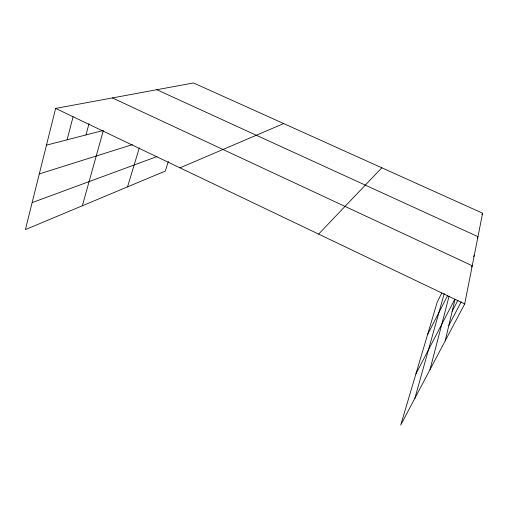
<?xml version="1.0" encoding="UTF-8"?>
<svg xmlns="http://www.w3.org/2000/svg" width="508" height="508" viewBox="0 0 508 508"><rect width="100%" height="100%" fill="white"/><g stroke="black" fill="none" stroke-linecap="round" stroke-linejoin="round"><path stroke-width="0.76" d="M441.858 292.951L437.28 301.911L400.729 425.056L464.706 303.93L482.6 213.201L193.504 82.944L55.639 108.414L25.4 229.603L165.297 171.069L168.364 161.481M445.199 340.868L455.003 299.256M67.088 139.821L73.063 116.859M429.99 369.659L449.097 296.132M85.979 134.931L89.021 123.666M82.353 205.772L103.359 130.435M414.877 398.266L444.24 293.529M127.552 186.861L139.313 147.847M481.882 214.605L482.6 213.201M427.653 334.34L447.631 295.573M477.247 238.074L477.971 236.677L156.839 89.719M473.589 256.616L474.313 255.213M415.9 373.939L454.819 299.199M471.513 267.132L472.237 265.741L112.427 97.923M452.158 311.315L457.975 300.196M448.85 325.368L461.264 301.746M318.618 234.105L381.813 167.792M179.978 167.843L283.674 123.571M32.131 202.622L157.061 156.54M39.294 173.926L132.353 144.64M46.469 145.155L102.603 130.632M55.639 108.414L464.706 303.93"/></g></svg>
